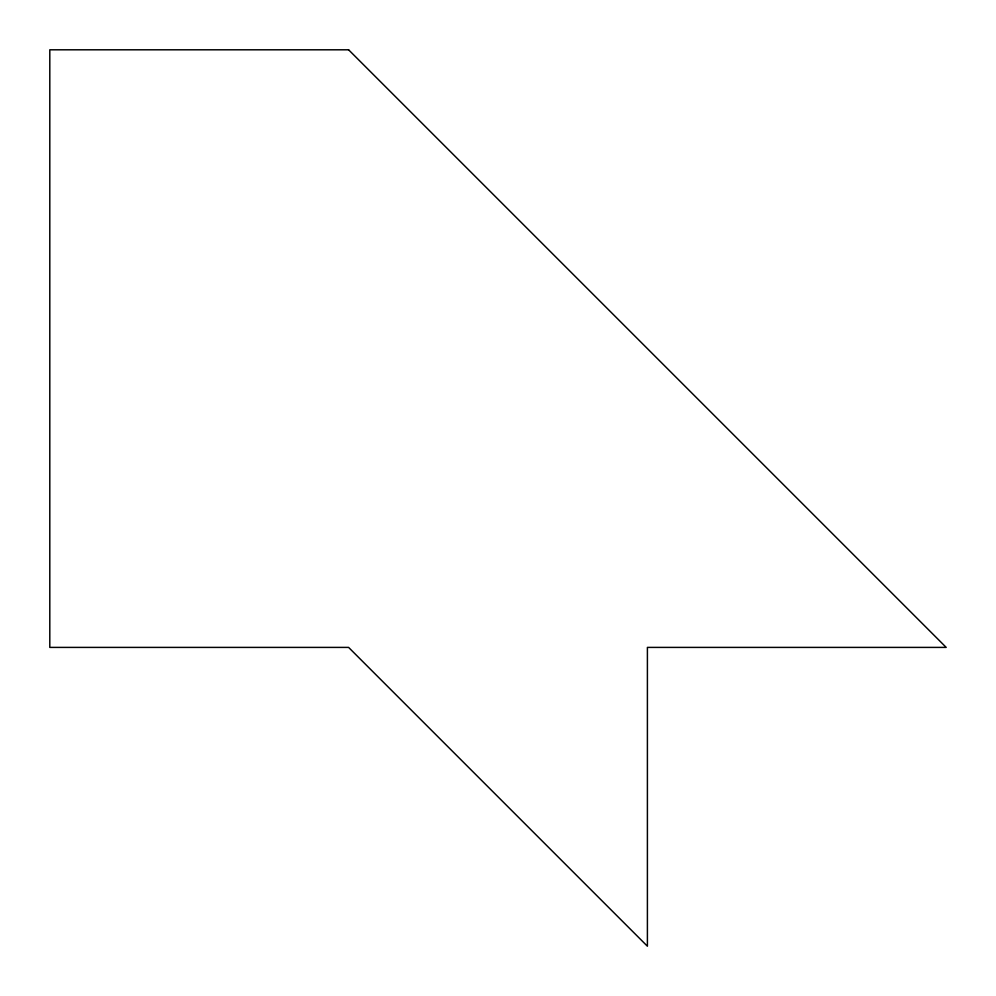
<?xml version="1.0" encoding="UTF-8"?>
<svg xmlns="http://www.w3.org/2000/svg" width="996" height="996" viewBox="0 0 996 996"><rect width="100%" height="100%" fill="white"/><g stroke="black" fill="none" stroke-linecap="round" stroke-linejoin="round"><path stroke-width="1.49" d="M348.6 49.8L49.8 49.8L49.8 647.4L348.6 647.4L647.4 946.2L647.4 647.4L946.2 647.4L348.6 49.8"/></g></svg>
